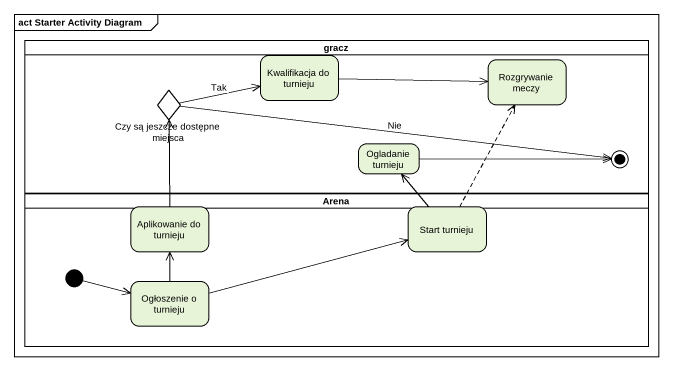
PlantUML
@startuml
mainframe act Starter Activity Diagram
hide empty description
state gracz <<partition>> {
  state "Kwalifikacja do turnieju" as Kwalifikacja_do_turnieju
  state "Rozgrywanie meczy" as Rozgrywanie_meczy
  state "Czy są jeszcze dostępne miejsca" as Czy_są_jeszcze_dostępne <<choice>>
  state "Ogladanie turnieju" as Ogladanie_turnieju
  Czy_są_jeszcze_dostępne -right-> [*] : Nie
  Ogladanie_turnieju -right-> [*]
}
state Arena <<partition>> {
  state "Aplikowanie do turnieju" as Aplikowanie_do_turnieju
  state "Start turnieju" as Start_turnieju
  state "Ogłoszenie o turnieju" as Ogłoszenie_o_turnieju
  [*] -right-> Ogłoszenie_o_turnieju
}
Kwalifikacja_do_turnieju -right-> Rozgrywanie_meczy
Czy_są_jeszcze_dostępne -right-> Kwalifikacja_do_turnieju : Tak
Aplikowanie_do_turnieju -up-> Czy_są_jeszcze_dostępne
Start_turnieju -up[dashed]-> Rozgrywanie_meczy
Start_turnieju -up-> Ogladanie_turnieju
Ogłoszenie_o_turnieju -up-> Aplikowanie_do_turnieju
Ogłoszenie_o_turnieju -right-> Start_turnieju
@enduml
